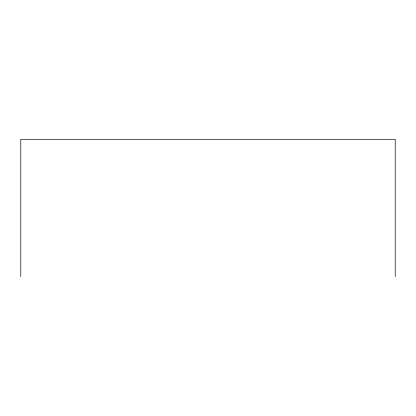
<?xml version="1.0" encoding="UTF-8"?>
<svg xmlns="http://www.w3.org/2000/svg" width="416" height="416" viewBox="0 0 416 416"><rect width="100%" height="100%" fill="white"/><g stroke="black" fill="none" stroke-linecap="round" stroke-linejoin="round"><path stroke-width="0.62" d="M395.2 276.702L395.2 139.298L20.8 139.298L20.8 276.702"/></g></svg>
